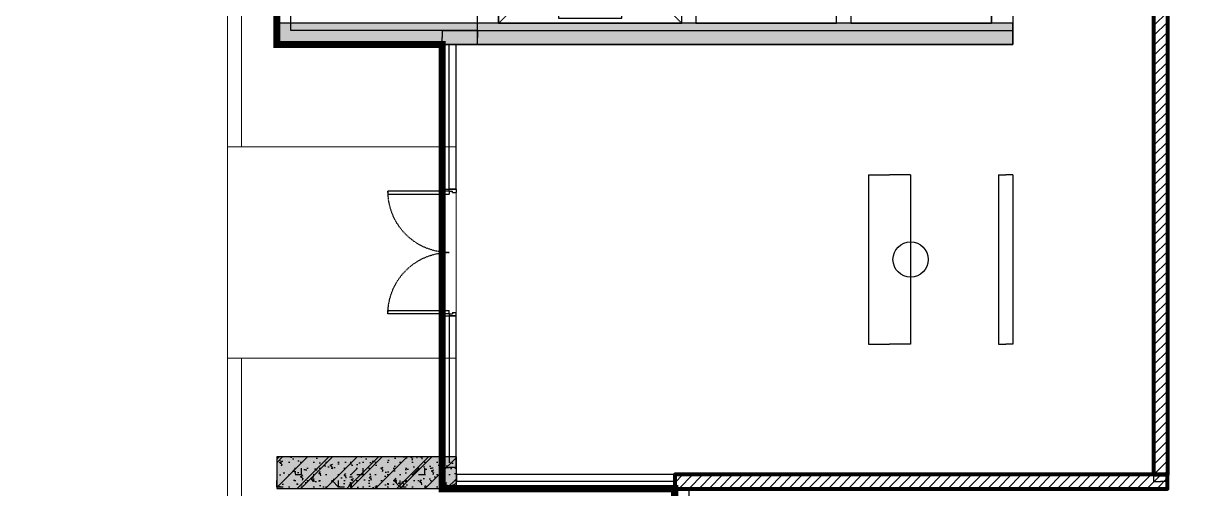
# Model space of a CAD drawing. Header units: millimetres. Extents: x 379264 to 1158416, y -283062 to 356890.
# Drawn here: x 845291.5 to 845622.2, y -5111.1 to -4979 of the extents above; entities that cross this region are included whole.
import ezdxf

# ---------------------------------------------------------------- set-up
doc = ezdxf.new("R2010")
doc.units = ezdxf.units.MM
for name, pattern in [('CENTER', [2, 1.25, -0.25, 0.25, -0.25]), ('keyplan TANG 1$0$mb tang 1 TWB$0$Hidden10.5', [1.5, 1, -0.5]), ('keyplan TANG 1$0$mb tang 1 TWB$0$Lift Car$0$Hidden10.5', [1.5, 1, -0.5])]:
    doc.linetypes.add(name, pattern=pattern)
for name, color, linetype in [('12PM. GRID', 8, 'CENTER'), ('BLOCK A - CHI TIET THANG 1$0$Dim 100', 1, 'Continuous'), ('BLOCK B - CHI TIET THANG 5$0$DnW', 20, 'Continuous'), ('keyplan TANG 1$0$Brick Wall', 250, 'Continuous'), ('keyplan TANG 1$0$mb tang 1 TWB$0$Brick Wall', 250, 'Continuous'), ('keyplan TANG 1$0$mb tang 1 TWB$0$Concrete Line', 250, 'Continuous'), ('keyplan TANG 1$0$mb tang 1 TWB$0$Curtain Line', 250, 'Continuous'), ('keyplan TANG 1$0$mb tang 1 TWB$0$Door', 250, 'Continuous'), ('keyplan TANG 1$0$mb tang 1 TWB$0$Furniture', 250, 'Continuous'), ('keyplan TANG 1$0$mb tang 1 TWB$0$Glass', 250, 'Continuous'), ('keyplan TANG 1$0$mb tang 1 TWB$0$Lift Car', 250, 'Continuous'), ('keyplan TANG 1$0$mb tang 1 TWB$0$Wall Hatch', 250, 'Continuous'), ('keyplan TANG 1$0$MB_Cot tang 1$0$Concrete Hatch', 250, 'Continuous'), ('keyplan TANG 1$0$MB_Cot tang 1$0$Concrete Line', 250, 'Continuous'), ('keyplan TANG 1$0$MB_Cot tang 1$0$Concrete Solid', 250, 'Continuous')]:
    doc.layers.add(name, color=color, linetype=linetype)
for name, color, linetype, lineweight in [('keyplan TANG 1$0$Hatch vat lieu', 250, 'Continuous', 5), ('keyplan TANG 1$0$mb tang 1 TWB$0$Wall Line', 250, 'Continuous', 70), ('keyplan TANG 1$0$Net Thay khac', 250, 'Continuous', 15)]:
    doc.layers.add(name, color=color, linetype=linetype, lineweight=lineweight)
doc.styles.add('[PMDC2013]STYLE', font='arial.ttf', dxfattribs={"width": 0.8})
doc.styles.add('keyplan TANG 1$0$mb tang 1 TWB$0$Arial_C', font='arial.ttf')
doc.dimstyles.new('BLOCK A - CHI TIET THANG 1$0$Dim 50 (A1-A2)', dxfattribs={"dimscale": 50, "dimtxt": 2.5, "dimasz": 0.7, "dimexe": 1, "dimexo": 1, "dimgap": 1, "dimtad": 1, "dimdec": 0, "dimzin": 12, "dimdsep": 46, "dimtxsty": '[PMDC2013]STYLE', "dimblk": 'ARCHTICK', "dimcen": 0, "dimdle": 1, "dimclrd": 2, "dimclre": 2, "dimclrt": 4, "dimadec": 0, "dimazin": 0, "dimtfac": 1, "dimtdec": 0, "dimtix": 1, "dimtmove": 2, "dimatfit": 3, "dimldrblk": 'ARCHTICK', "dimfxl": 1, "dimtolj": 1, "dimtzin": 0, "dimarcsym": 0})
doc.dimstyles.new('keyplan TANG 1$0$mb tang 1 TWB$0$Dim 100 (A1-A2)', dxfattribs={"dimscale": 100, "dimtxt": 2, "dimasz": 0.7, "dimexe": 0, "dimexo": 1, "dimgap": 1, "dimtad": 1, "dimdec": 0, "dimzin": 12, "dimdsep": 46, "dimtxsty": 'keyplan TANG 1$0$mb tang 1 TWB$0$Arial_C', "dimblk": 'keyplan TANG 1$0$mb tang 1 TWB$0$_Dot', "dimcen": 1, "dimclrd": 256, "dimclre": 256, "dimclrt": 3, "dimadec": 0, "dimazin": 0, "dimtfac": 1, "dimtdec": 0, "dimtix": 1, "dimtmove": 2, "dimatfit": 3, "dimldrblk": 'keyplan TANG 1$0$mb tang 1 TWB$0$HTT Arrow 30', "dimfxl": 1, "dimtolj": 1, "dimtzin": 0, "dimarcsym": 0})

# ---------------------------------------------------------------- blocks, each defined once
blk = doc.blocks.new('*U99')
at = {"layer": 'keyplan TANG 1$0$mb tang 1 TWB$0$Wall Hatch'}
h = blk.add_hatch(dxfattribs=at)
h.set_pattern_fill('LINE10', color=256, scale=100, angle=45, style=0, pattern_type=2)
h.set_pattern_definition([(45, (150, 11775), (-70.71067811865474, 70.71067811865476), [])])
h.paths.add_polyline_path([(0, 11825), (0, 0), (200, -1.13686837721616e-13), (200, 11825)])
at = {"layer": 'keyplan TANG 1$0$mb tang 1 TWB$0$Wall Line'}
blk.add_lwpolyline([(0, 11825), (0, 0), (200, -1.13686837721616e-13), (200, 11825)], close=True, dxfattribs=at)
blk = doc.blocks.new('*U1411')
at = {"layer": 'keyplan TANG 1$0$mb tang 1 TWB$0$Wall Hatch'}
h = blk.add_hatch(dxfattribs=at)
h.set_pattern_fill('LINE10', color=256, scale=100, angle=45, style=0, pattern_type=2)
h.set_pattern_definition([(45, (-3625.000000000002, 10725), (-70.71067811865474, 70.71067811865476), [])])
h.paths.add_polyline_path([(7000, -1.554090189870294e-12), (0, 0), (-1.580957587066223e-13, -200.0000000000001), (7000, -200.0000000000016)])
at = {"layer": 'keyplan TANG 1$0$mb tang 1 TWB$0$Wall Line'}
blk.add_lwpolyline([(7000, -1.554090189870294e-12), (0, 0), (-1.580957587066223e-13, -200.0000000000001), (7000, -200.0000000000016)], close=True, dxfattribs=at)
blk = doc.blocks.new('keyplan TANG 1$0$mb tang 1 TWB$0$Door 1800-1')
at = {"color": 0, "linetype": 'ByBlock'}
for p, q in [((29.99999962575384, 100.0000000003201), (29.9999996257684, 970.0000000003201)), ((29.9999996257684, 970.0000000003201), (74.9999996257684, 970.0000000003201)), ((74.9999996257684, 970.0000000003201), (74.99999962575384, 100.0000000003201)), ((1724.999999999985, 970.0000000003201), (1725, 100.0000000003201)), ((1769.999999999985, 970.0000000003201), (1724.999999999985, 970.0000000003201)), ((1770, 100.0000000003201), (1769.999999999985, 970.0000000003201)), ((29.99999962575384, 100.0000000003201), (-3.742461558431387e-07, 100.000000000131)), ((-3.742461558431387e-07, 100.000000000131), (0, 0)), ((0, 0), (50, 4.074536263942719e-10)), ((29.99999962575384, 100.0000000003201), (29.99999979416316, 55.00000000033469)), ((29.99999962575384, 100.0000000003201), (74.99999962575384, 100.0000000003201)), ((49.99999979417771, 55.00000000046566), (29.99999979416316, 55.00000000033469)), ((49.99999979417771, 55.00000000046566), (50, 4.074536263942719e-10)), ((1770, 100.0000000003201), (1725, 100.0000000003201)), ((1749.999999831576, 55.00000000046566), (1769.999999831591, 55.00000000033469)), ((1749.999999831576, 55.00000000046566), (1749.999999625754, 4.074536263942719e-10)), ((1799.999999625754, 0), (1749.999999625754, 4.074536263942719e-10)), ((1770, 100.0000000003201), (1800, 100.000000000131)), ((1770, 100.0000000003201), (1769.999999831591, 55.00000000033469)), ((1800, 100.000000000131), (1799.999999625754, 0))]:
    blk.add_line(p, q, dxfattribs=at)
at = {"color": 0, "linetype": 'keyplan TANG 1$0$mb tang 1 TWB$0$Hidden10.5'}
for centre, start, end in [((29.99999962575384, 100.0000000003201), 0, 90), ((1770, 100.0000000003201), 90, 180)]:
    blk.add_arc(centre, 870.0000001871231, start, end, dxfattribs=at)
blk = doc.blocks.new('*U1408')
at = {"layer": 'keyplan TANG 1$0$mb tang 1 TWB$0$Door'}
blk.add_blockref('keyplan TANG 1$0$mb tang 1 TWB$0$Door 1800-1', (0, 0), dxfattribs=at)
blk = doc.blocks.new('keyplan TANG 1$0$mb tang 1 TWB$0$_Dot')
at = {"color": 0, "linetype": 'ByBlock', "lineweight": -2}
blk.add_line((-0.5, 0), (-1, 0), dxfattribs=at)
at = {"color": 0, "linetype": 'ByBlock', "const_width": 0.5}
blk.add_lwpolyline([(-0.25, 0, 1), (0.25, 0, 1)], format="xyb", close=True, dxfattribs=at)
blk = doc.blocks.new('*D84')
at = {"layer": 'Defpoints', "lineweight": -2, "transparency": 16777216}
for p, q in [((-133897.6599080609, -53383.47322053788), (-133897.6599080609, -53483.47322053788)), ((-131297.6599080609, -53383.47322053788), (-131297.6599080609, -53483.47322053788)), ((-133827.6599080609, -53483.47322053788), (-131367.6599080609, -53483.47322053788))]:
    blk.add_line(p, q, dxfattribs=at)
at = {"layer": 'Defpoints', "color": 0, "transparency": 16777216}
for p in [(-133897.6599080609, -53483.47322053788), (-131297.6599080609, -53483.47322053788), (-131297.6599080609, -53483.47322053788)]:
    blk.add_point(p, dxfattribs=at)
at = {"layer": 'Defpoints', "lineweight": -2, "transparency": 16777216, "xscale": 70, "yscale": 70, "zscale": 70, "rotation": 180}
blk.add_blockref('keyplan TANG 1$0$mb tang 1 TWB$0$_Dot', (-133897.6599080609, -53483.47322053788), dxfattribs=at)
at = {"layer": 'Defpoints', "lineweight": -2, "transparency": 16777216, "xscale": 70, "yscale": 70, "zscale": 70}
blk.add_blockref('keyplan TANG 1$0$mb tang 1 TWB$0$_Dot', (-131297.6599080609, -53483.47322053788), dxfattribs=at)
at = {"layer": 'Defpoints', "color": 3, "transparency": 16777216, "insert": (-132597.6599080609, -53281.35862299355), "char_height": 200, "attachment_point": 5, "style": 'keyplan TANG 1$0$mb tang 1 TWB$0$Arial_C'}
blk.add_mtext('\\A1;2600', dxfattribs=at)
blk = doc.blocks.new('keyplan TANG 1$0$mb tang 1 TWB$0$HTT Arrow 30')
blk.add_hatch(color=256).paths.add_polyline_path([(-2.5, 0.3750000000000002), (-2.5, -0.3749999999999998), (0, 0)])
at = {"color": 0, "linetype": 'ByBlock', "lineweight": -2}
for p, q in [((0, 0), (-2.5, 0.3750000000000002)), ((-2.5, -0.3749999999999998), (-2.5, 0.3750000000000002)), ((0, 0), (-2.5, -0.3749999999999998))]:
    blk.add_line(p, q, dxfattribs=at)
blk = doc.blocks.new('*D85')
at = {"layer": 'Defpoints', "lineweight": -2, "transparency": 16777216}
for p, q in [((-131397.659908061, -53483.47322053791), (-131297.6599080613, -53483.47322053791)), ((-131297.6599080613, -56013.47322053791), (-131297.6599080613, -53553.47322053791)), ((-131397.659908061, -56083.47322053791), (-131297.6599080613, -56083.47322053791))]:
    blk.add_line(p, q, dxfattribs=at)
at = {"layer": 'Defpoints', "color": 0, "transparency": 16777216}
for p in [(-131297.659908061, -53483.47322053791), (-131297.6599080613, -53483.47322053791), (-131297.659908061, -56083.47322053791)]:
    blk.add_point(p, dxfattribs=at)
at = {"layer": 'Defpoints', "lineweight": -2, "transparency": 16777216, "xscale": 70, "yscale": 70, "zscale": 70}
for p, rotation in [((-131297.6599080613, -53483.47322053791), 90), ((-131297.6599080613, -56083.47322053791), 270)]:
    blk.add_blockref('keyplan TANG 1$0$mb tang 1 TWB$0$_Dot', p, dxfattribs=dict(at, rotation=rotation))
at = {"layer": 'Defpoints', "color": 3, "transparency": 16777216, "insert": (-131499.7745056056, -54783.47322053786), "char_height": 200, "attachment_point": 5, "rotation": 90, "style": 'keyplan TANG 1$0$mb tang 1 TWB$0$Arial_C'}
blk.add_mtext('\\A1;2600', dxfattribs=at)
blk = doc.blocks.new('*U1388')
at = {"layer": 'keyplan TANG 1$0$MB_Cot tang 1$0$Concrete Hatch'}
h = blk.add_hatch(dxfattribs=at)
h.set_pattern_fill('CONCRETE', color=256, scale=50, style=0, pattern_type=2)
h.set_pattern_definition([(45, (2000, -199.9999999999998), (-176.7766952966369, 176.7766952966369), []), (45, (2000, -149.9999999999998), (-353.5533905932737, 353.5533905932738), []), (49.99999999999999, (2000, -199.9999999999998), (358.6300913003767, -31.37606749129755), [37.5, -412.5]), (355, (2000, -199.9999999999998), (-69.3756668065, 376.0960668500059), [30, -330]), (100.4514, (2029.88584, -202.6146699999998), (289.2546908570108, 344.7197710304768), [31.870095, -350.571056]), (46.18420000000001, (2000, -99.99999999999983), (533.6205243128222, -82.75950716450905), [56.25, -618.75]), (96.6356, (2044.4683725, -106.8966534999998), (467.3313527743517, 487.0589354502209), [47.805144, -525.8565]), (351.1842, (2000, -99.99999999999983), (467.3309725668136, 487.0593004626623), [45, -495]), (21, (2050, -124.9999999999998), (298.4535260592309, -201.3094453326694), [37.5, -412.5]), (326.0000000000001, (2050, -124.9999999999998), (121.6576659607909, 362.5750225234265), [30, -330]), (71.4514, (2074.8711165, -141.7758029999998), (420.111314290745, 161.2652483549762), [31.870095, -350.571056]), (37.50000000000001, (2000, -199.9999999999998), (6.079927658645334, 166.4469269156558), [0, -326, 0, -335, 0, -331.25]), (7.499999999999999, (2000, -199.9999999999998), (131.5347687210743, 197.2058559411801), [0, -191, 0, -318.5, 0, -126.25]), (327.5, (1888.5, -199.9999999999998), (266.9112180862045, -11.2774358671899), [0, -125, 0, -390, 0, -517.5]), (317.5, (1838.5, -199.9999999999998), (291.5930846711931, 50.05249116615882), [0, -162.5, 0, -259, 0, -367.5]), (0, (2175, -24.99999999999983), (0, 875), [87.5, -787.5]), (0, (2437.5, 150.0000000000002), (0, 875), [87.5, -787.5]), (0, (2262.5, 500.0000000000002), (0, 875), [87.5, -350, 87.5, -350]), (90, (2175, -24.99999999999983), (-875, 5.35782974626967e-14), [87.5, -787.5]), (90, (2262.5, 500.0000000000002), (-875, 5.35782974626967e-14), [87.5, -787.5]), (90, (2525, 150.0000000000002), (-875, 5.35782974626967e-14), [87.5, -787.5]), (90, (2700, 412.5000000000002), (-875, 5.35782974626967e-14), [87.5, -787.5]), (135, (2262.5, -24.99999999999983), (-875.016357447105, 8.881784197001252e-14), [123.76, -1113.7]), (135, (2350, 500.0000000000002), (-875.016357447105, 8.881784197001252e-14), [123.76, -1113.7]), (45, (2437.5, 150.0000000000002), (8.881784197001252e-14, 875.016357447105), [123.76, -247.485, 123.76, -742.455]), (0, (1825, -199.9999999999998), (87.5, 87.5), [-175, 0])])
h.paths.add_polyline_path([(-250, 150), (-250, -299.9999999999998), (2300, -299.9999999999999), (2300, 150)])
at = {"layer": 'keyplan TANG 1$0$MB_Cot tang 1$0$Concrete Solid'}
blk.add_hatch(color=256, dxfattribs=at).paths.add_polyline_path([(-250, 150), (-250, -299.9999999999998), (2300, -299.9999999999999), (2300, 150)])
at = {"layer": 'keyplan TANG 1$0$MB_Cot tang 1$0$Concrete Line'}
blk.add_lwpolyline([(-250, 150), (-250, -299.9999999999998), (2300, -299.9999999999999), (2300, 150)], close=True, dxfattribs=at)
blk = doc.blocks.new('*U1401')
at = {"layer": 'keyplan TANG 1$0$MB_Cot tang 1$0$Concrete Hatch'}
h = blk.add_hatch(dxfattribs=at)
h.set_pattern_fill('CONCRETE', color=256, scale=50, style=0, pattern_type=2)
h.set_pattern_definition([(45, (-6900, -49.99999999999986), (-176.7766952966369, 176.7766952966369), []), (45, (-6900, 1.4210854715202e-13), (-353.5533905932737, 353.5533905932738), []), (49.99999999999999, (-6900, -49.99999999999986), (358.6300913003767, -31.37606749129755), [37.5, -412.5]), (355, (-6900, -49.99999999999986), (-69.3756668065, 376.0960668500059), [30, -330]), (100.4514, (-6870.11416, -52.61466999999985), (289.2546908570108, 344.7197710304768), [31.870095, -350.571056]), (46.18420000000001, (-6900, 50.00000000000014), (533.6205243128222, -82.75950716450905), [56.25, -618.75]), (96.6356, (-6855.5316275, 43.10334650000013), (467.3313527743517, 487.0589354502209), [47.805144, -525.8565]), (351.1842, (-6900, 50.00000000000014), (467.3309725668136, 487.0593004626623), [45, -495]), (21, (-6850, 25.00000000000014), (298.4535260592309, -201.3094453326694), [37.5, -412.5]), (326.0000000000001, (-6850, 25.00000000000014), (121.6576659607909, 362.5750225234265), [30, -330]), (71.4514, (-6825.1288835, 8.224197000000146), (420.111314290745, 161.2652483549762), [31.870095, -350.571056]), (37.50000000000001, (-6900, -49.99999999999986), (6.079927658645334, 166.4469269156558), [0, -326, 0, -335, 0, -331.25]), (7.499999999999999, (-6900, -49.99999999999986), (131.5347687210743, 197.2058559411801), [0, -191, 0, -318.5, 0, -126.25]), (327.5, (-7011.5, -49.99999999999986), (266.9112180862045, -11.2774358671899), [0, -125, 0, -390, 0, -517.5]), (317.5, (-7061.5, -49.99999999999986), (291.5930846711931, 50.05249116615882), [0, -162.5, 0, -259, 0, -367.5]), (0, (-6725, 125.0000000000001), (0, 875), [87.5, -787.5]), (0, (-6462.5, 300.0000000000001), (0, 875), [87.5, -787.5]), (0, (-6637.5, 650.0000000000001), (0, 875), [87.5, -350, 87.5, -350]), (90, (-6725, 125.0000000000001), (-875, 5.35782974626967e-14), [87.5, -787.5]), (90, (-6637.5, 650.0000000000001), (-875, 5.35782974626967e-14), [87.5, -787.5]), (90, (-6375, 300.0000000000001), (-875, 5.35782974626967e-14), [87.5, -787.5]), (90, (-6200, 562.5000000000001), (-875, 5.35782974626967e-14), [87.5, -787.5]), (135, (-6637.5, 125.0000000000001), (-875.016357447105, 8.881784197001252e-14), [123.76, -1113.7]), (135, (-6550, 650.0000000000001), (-875.016357447105, 8.881784197001252e-14), [123.76, -1113.7]), (45, (-6462.5, 300.0000000000001), (8.881784197001252e-14, 875.016357447105), [123.76, -247.485, 123.76, -742.455]), (0, (-7075, -49.99999999999986), (87.5, 87.5), [-175, 0])])
h.paths.add_polyline_path([(-8650, 150), (-8650, -149.9999999999999), (1800, -150), (1800, 150)])
at = {"layer": 'keyplan TANG 1$0$MB_Cot tang 1$0$Concrete Solid'}
blk.add_hatch(color=256, dxfattribs=at).paths.add_polyline_path([(-8650, 150), (-8650, -149.9999999999999), (1800, -150), (1800, 150)])
at = {"layer": 'keyplan TANG 1$0$MB_Cot tang 1$0$Concrete Line'}
blk.add_lwpolyline([(-8650, 150), (-8650, -149.9999999999999), (1800, -150), (1800, 150)], close=True, dxfattribs=at)
blk = doc.blocks.new('_ArchTick')
at = {"color": 0, "linetype": 'ByBlock', "const_width": 0.15}
blk.add_lwpolyline([(-0.5, -0.5), (0.5, 0.5)], dxfattribs=at)
blk = doc.blocks.new('keyplan TANG 1$0$mb tang 1 TWB$0$A$Cc16aa9dd')
at = {"linetype": 'keyplan TANG 1$0$mb tang 1 TWB$0$Lift Car$0$Hidden10.5'}
for p, q in [((1300, 1300), (-1300, -1300)), ((1300, -1300), (-1300, 1300))]:
    blk.add_line(p, q, dxfattribs=at)
at = {"color": 0}
for p, q in [((1075, 1000), (-1075, 1000.000000000029)), ((-1075, -999.9999999999709), (-1075, 1000)), ((-500, 1150.000000000015), (500, 1150.000000000015)), ((1075, -1000), (1075, 1000)), ((-1050, 975), (1050, 975)), ((-1050, 975), (-1050, -974.9999999999709)), ((1050, 975), (1050, -975)), ((-1050, -974.9999999999709), (-950, -974.9999999999709)), ((-950, -974.9999999999709), (-950, -1075)), ((1050, -975), (950, -975)), ((950, -975), (950, -1075)), ((1225.000000000029, -1075), (-1225, -1075)), ((-1225, -1175), (-1225, -1075)), ((-1175, -1029.999999999971), (-1175, -1075)), ((-975, -999.9999999999709), (-1075, -999.9999999999709)), ((-975, -999.9999999999709), (-975, -1029.999999999971)), ((975, -1000), (1075, -1000)), ((975, -1000), (975, -1029.999999999971)), ((1175.000000000029, -1029.999999999971), (1175.000000000029, -1075)), ((1225.000000000029, -1175), (1225.000000000029, -1075)), ((-1225.000000000029, -1175), (1225.000000000029, -1175)), ((-1225.000000000029, -1200), (1225.000000000029, -1200)), ((-1225, -1200), (-1225, -1250)), ((1225.000000000029, -1250), (-1225, -1250)), ((-400, -1250), (-400, -1300)), ((400, -1300), (-400, -1300)), ((400, -1250), (400, -1300)), ((1225.000000000029, -1200), (1225.000000000029, -1250))]:
    blk.add_line(p, q, dxfattribs=at)
at = {"color": 0, "ltscale": 1.5}
for p, q in [((-1175, -1029.999999999971), (-975, -1029.999999999971)), ((1175.000000000029, -1029.999999999971), (975, -1029.999999999971))]:
    blk.add_line(p, q, dxfattribs=at)
at = {"linetype": 'keyplan TANG 1$0$mb tang 1 TWB$0$Lift Car$0$Hidden10.5'}
blk.add_lwpolyline([(-1300, 1300), (1300, 1300), (1300, -1300), (-1300, -1300)], close=True, dxfattribs=at)
at = {"color": 0}
blk.add_lwpolyline([(450, 1225.000000000015), (450, 1075.000000000015), (-450, 1075.000000000015), (-450, 1225.000000000015)], close=True, dxfattribs=at)
for points in [[(-400, -1300), (-500, -1500), (-550, -1500)], [(400, -1300), (500, -1500), (550, -1500)]]:
    blk.add_lwpolyline(points, dxfattribs=at)
at = {"layer": 'Defpoints'}
dim = blk.add_linear_dim(base=(1300, 1300), p1=(-1300, 1300), p2=(1300, 1300), dimstyle='keyplan TANG 1$0$mb tang 1 TWB$0$Dim 100 (A1-A2)', dxfattribs=at)
dim.commit()
dim.dimension.update_dxf_attribs({"geometry": '*D84', "text_midpoint": (0, 1502.114597544336), "insert": (132597.6599080609, 54783.47322053788)})
dim = blk.add_linear_dim(base=(1299.999999999651, 1299.999999999971), p1=(1299.999999999942, -1300), p2=(1299.999999999942, 1300), angle=270, dimstyle='keyplan TANG 1$0$mb tang 1 TWB$0$Dim 100 (A1-A2)', dxfattribs=at)
dim.commit()
dim.dimension.update_dxf_attribs({"geometry": '*D85', "text_midpoint": (1097.885402455344, 2.182787284255028e-11), "insert": (132597.6599080609, 54783.47322053788)})
blk = doc.blocks.new('keyplan TANG 1$0$mb tang 1 TWB$0$A$C2C4C50CE')
at = {"layer": 'keyplan TANG 1$0$mb tang 1 TWB$0$Brick Wall'}
for p, q in [((-19849.87999999989, -18075.00000289807), (-22699.87999999971, -18075.00000289807)), ((-22699.87999999971, -18075.00000289807), (-22699.87999999971, -23475.00000289823)), ((-19849.87999999989, -18075.00000289807), (-19849.87999999989, -18175.00000289807)), ((-19849.87999999989, -18275.00000289807), (-19849.87999999989, -18175.00000289807)), ((-19849.87999999989, -18275.00000289807), (-22499.87999999971, -18275.00000289807)), ((-22499.87999999971, -18275.00000289807), (-22499.87999999971, -23475.00000289823)), ((-22699.87999999971, -23475.00000289823), (-22599.87999999971, -23475.00000289823)), ((-22499.87999999971, -23475.00000289823), (-22599.87999999971, -23475.00000289823))]:
    blk.add_line(p, q, dxfattribs=at)
at = {"layer": 'keyplan TANG 1$0$mb tang 1 TWB$0$Concrete Line'}
for p, q in [((-16949.879999999885, -18075.00000289819), (-19849.87999999989, -18075.000002898123)), ((-19849.87999999989, -18075.000002898123), (-19849.87999999989, -21175.00000289812)), ((-12249.87999999989, -18075.00000289813), (-16949.87999999989, -18075.00000289813)), ((-16949.87999999989, -18075.00000289813), (-16949.879999999885, -18075.00000289819)), ((-12249.87999999989, -21175.00000289812), (-12249.87999999989, -18075.00000289813)), ((-16949.87999999989, -18375.00000289819), (-19549.87999999989, -18375.00000289813)), ((-19549.87999999989, -18375.00000289813), (-19549.87999999989, -21175.00000289812)), ((-12549.87999999989, -18375.00000289813), (-16949.87999999989, -18375.00000289813)), ((-16949.87999999989, -18375.00000289813), (-16949.87999999989, -18375.00000289819)), ((-12549.87999999989, -21175.00000289812), (-12549.87999999989, -18375.00000289813)), ((-19849.87999999989, -21175.00000289812), (-19699.87999999989, -21175.00000289812)), ((-19549.87999999989, -21175.00000289812), (-19699.87999999989, -21175.00000289812)), ((-12549.87999999989, -21175.00000289812), (-12399.87999999989, -21175.00000289812)), ((-12249.87999999989, -21175.00000289812), (-12399.87999999989, -21175.00000289812))]:
    blk.add_line(p, q, dxfattribs=at)
at = {"layer": 'keyplan TANG 1$0$mb tang 1 TWB$0$Lift Car'}
for points in [[(-16949.87999999989, -20975.00000289812), (-19549.87999999989, -20975.00000289812), (-19549.87999999989, -18375.00000289813), (-16949.87999999989, -18375.00000289813)], [(-14749.87999999989, -20975.00000289812), (-16749.87999999989, -20975.00000289812), (-16749.87999999989, -18375.00000289813), (-14749.87999999989, -18375.00000289813)], [(-14749.87999999989, -20975.00000289812), (-16749.87999999989, -20975.00000289812), (-16749.87999999989, -18375.00000289813), (-14749.87999999989, -18375.00000289813)], [(-12549.87999999989, -20975.00000289812), (-14549.87999999989, -20975.00000289812), (-14549.87999999989, -18375.00000289813), (-12549.87999999989, -18375.00000289813)], [(-12549.87999999989, -20975.00000289812), (-14549.87999999989, -20975.00000289812), (-14549.87999999989, -18375.00000289813), (-12549.87999999989, -18375.00000289813)]]:
    blk.add_lwpolyline(points, close=True, dxfattribs=at)
blk.add_blockref('keyplan TANG 1$0$mb tang 1 TWB$0$A$Cc16aa9dd', (-18249.87999999989, -19675.00000289813), dxfattribs=at)
blk = doc.blocks.new('keyplan TANG 1$0$mb tang 1 TWB$0$A$C67f029bb')
at = {"xscale": -1, "rotation": 180}
blk.add_blockref('keyplan TANG 1$0$mb tang 1 TWB$0$A$C2C4C50CE', (-42386.04693365446, -82383.47322800069), dxfattribs=at)
blk = doc.blocks.new('keyplan TANG 1')
at = {"color": 7, "const_width": 100}
blk.add_lwpolyline([(82500.00071040692, 103725.2593077353), (82500.00071040692, 122524.7406868417), (79198.45461165802, 122524.7406868417), (79198.45461165802, 128825.0000012901), (76850.00000000146, 128825.0000012901), (76850.00000000102, 136500.0000023285), (77898.45461165837, 136500.0000023284), (77898.45461165837, 145899.9999999999)], dxfattribs=at)
at = {"layer": 'keyplan TANG 1$0$Brick Wall'}
for p, q in [((79198.454611658, 129024.9999990901), (79198.45461165813, 128924.9999990901)), ((79198.454611658, 129024.9999990901), (87300.00000000058, 129024.9999991009)), ((87300.00000000058, 129024.9999991009), (87300.00000000071, 128924.9999991009)), ((79198.45461165826, 128824.9999990901), (79198.45461165813, 128924.9999990901)), ((79198.45461165826, 128824.9999990901), (87300.00000000084, 128824.9999991009)), ((87300.00000000084, 128824.9999991009), (87300.00000000071, 128924.9999991009))]:
    blk.add_line(p, q, dxfattribs=at)
at = {"layer": 'keyplan TANG 1$0$Hatch vat lieu'}
for points in [[(76849.99999999744, 136299.9999970782), (76350.00000000105, 136299.9999970782), (76350.00000000105, 127374.8705699102)], [(76350.00000000105, 124374.8705699104), (76350.00000000105, 119225.259541394)]]:
    blk.add_lwpolyline(points, dxfattribs=at)
at = {"layer": 'keyplan TANG 1$0$mb tang 1 TWB$0$Brick Wall'}
for p, q in [((79198.454611658, 129024.9999990901), (79198.45461165813, 128924.9999990901)), ((79198.454611658, 129024.9999990901), (87300.00000000058, 129024.9999991009)), ((87300.00000000058, 129024.9999991009), (87300.00000000071, 128924.9999991009)), ((79198.45461165826, 128824.9999990901), (79198.45461165813, 128924.9999990901)), ((79198.45461165826, 128824.9999990901), (87300.00000000084, 128824.9999991009)), ((87300.00000000084, 128824.9999991009), (87300.00000000071, 128924.9999991009)), ((87100.0028847213, 126974.8703429699), (87200.0028847213, 126974.8703429699)), ((87100.0028847213, 126974.8703429699), (87100.0028847213, 124574.8703429699)), ((87300.0028847213, 126974.8703429699), (87200.0028847213, 126974.8703429699)), ((87300.0028847213, 126974.8703429699), (87300.0028847213, 124574.8703429699)), ((87100.0028847213, 124574.8703429699), (87200.0028847213, 124574.8703429699)), ((87300.0028847213, 124574.8703429699), (87200.0028847213, 124574.8703429699))]:
    blk.add_line(p, q, dxfattribs=at)
at = {"layer": 'keyplan TANG 1$0$mb tang 1 TWB$0$Curtain Line'}
for p, q in [((87299.9999999972, 134549.9999970781), (87299.9999999972, 134449.9999970781)), ((87299.9999999972, 134549.9999970781), (89499.84487904003, 134549.9999970781)), ((87299.9999999972, 134349.9999970781), (87299.9999999972, 134449.9999970781)), ((89499.84487904003, 134549.9999970781), (89499.84487903991, 122624.7406815913)), ((87299.9999999972, 134349.9999970781), (89299.84487904003, 134349.9999970781)), ((89299.84487904003, 134349.9999970781), (89299.84487903991, 122624.7406815913)), ((79198.45461165794, 126774.8704567028), (79198.454611658, 128824.9999990901)), ((79198.454611658, 128824.9999990901), (79298.454611658, 128824.9999990901)), ((79398.454611658, 128824.9999990901), (79298.454611658, 128824.9999990901)), ((79398.45461165794, 126774.8704567028), (79398.454611658, 128824.9999990901)), ((79198.45461165794, 126774.8704567028), (79298.45461165794, 126774.8704567028)), ((79398.45461165794, 126774.8704567028), (79298.45461165794, 126774.8704567028)), ((79198.454611658, 122824.7409127491), (79198.45461165818, 124974.8704555803)), ((79198.45461165818, 124974.8704555803), (79298.45461165818, 124974.8704555803)), ((79398.45461165818, 124974.8704555803), (79298.45461165818, 124974.8704555803)), ((79398.454611658, 122824.7409127491), (79398.45461165818, 124974.8704555803)), ((79198.454611658, 122824.7409127491), (79298.454611658, 122824.7409127491)), ((79398.454611658, 122824.7409127491), (79298.454611658, 122824.7409127491)), ((89501.54538834258, 122724.7406868417), (79400.15512095776, 122724.7406868417)), ((79400.15512095776, 122724.7406868417), (79400.15512095776, 122624.7406868417)), ((89501.54538834258, 122724.7406868417), (89501.54538834258, 122624.7406868417)), ((79400.15512095776, 122524.7406868417), (79400.15512095776, 122624.7406868417)), ((89299.84487903991, 122624.7406815913), (89399.84487903991, 122624.7406815913)), ((89499.84487903991, 122624.7406815913), (89399.84487903991, 122624.7406815913)), ((89501.54538834258, 122524.7406868417), (89501.54538834258, 122624.7406868417)), ((89501.54538834258, 122524.7406868417), (79400.15512095776, 122524.7406868417)), ((82500.00000000058, 122524.74067936353), (82600.00000000058, 122524.74068310262)), ((82500.00000000058, 122524.74067936353), (82500.00020470563, 117050.00020396363)), ((82700.00000000058, 122524.7406868417), (82600.00000000058, 122524.74068310262)), ((82700.00000000058, 122524.7406868417), (82700.00020470563, 117050.0002114418)), ((82500.00020470563, 117050.00020396363), (82600.00020470563, 117050.00020770272)), ((82700.00020470563, 117050.0002114418), (82600.00020470563, 117050.00020770272))]:
    blk.add_line(p, q, dxfattribs=at)
at = {"layer": 'keyplan TANG 1$0$mb tang 1 TWB$0$Furniture'}
for p, q in [((85250.0028847213, 126974.8703429699), (85550.0028847213, 126974.8703429699)), ((85250.0028847213, 126974.8703429699), (85250.0028847213, 124574.8703429699)), ((85850.0028847213, 126974.8703429699), (85550.0028847213, 126974.8703429699)), ((85850.0028847213, 126974.8703429699), (85850.0028847213, 124574.8703429699)), ((85250.0028847213, 124574.8703429699), (85550.0028847213, 124574.8703429699)), ((85850.0028847213, 124574.8703429699), (85550.0028847213, 124574.8703429699))]:
    blk.add_line(p, q, dxfattribs=at)
blk.add_circle((85850.0028847213, 125774.8703429699), 250, dxfattribs=at)
at = {"layer": 'keyplan TANG 1$0$mb tang 1 TWB$0$Glass'}
for p, q in [((79298.45461165794, 126774.8704567028), (79298.454611658, 128824.9999990901)), ((79298.45461165818, 124974.8704555803), (79298.45461165818, 122900)), ((82500.00000000058, 122624.7406868417), (79400.00000000055, 122624.7406868417))]:
    blk.add_line(p, q, dxfattribs=at)
at = {"layer": 'keyplan TANG 1$0$Net Thay khac'}
blk.add_lwpolyline([(76849.99999999744, 136499.9999970782), (76150.00000000105, 136499.9999970782), (76150.00000000099, 74804.87005053653, 0.2818337768156034), (77786.09354582714, 72132.8372692513), (81322.01928782777, 70327.96721871459, 0.1185413434814177), (82685.92574200156, 69999.99999999988), (99552.09518931291, 69999.99999999994)], format="xyb", dxfattribs=at)
at = {"layer": 'keyplan TANG 1$0$Net Thay khac', "linetype": 'Continuous'}
blk.add_lwpolyline([(76150.00000000105, 124374.8705699104), (79398.454611658, 124374.8705699102), (79398.45461165812, 127374.8705699102), (76150.00000000105, 127374.8705699102)], dxfattribs=at)
blk.add_blockref('keyplan TANG 1$0$mb tang 1 TWB$0$A$C67f029bb', (141935.9269336516, 193133.4732241927))
at = {"layer": 'keyplan TANG 1$0$mb tang 1 TWB$0$Brick Wall'}
for name, p in [('*U99', (89301.54538834246, 122724.7406868417)), ('*U1411', (82500.00000000058, 122724.7406868417))]:
    blk.add_blockref(name, p, dxfattribs=at)
at = {"layer": 'keyplan TANG 1$0$mb tang 1 TWB$0$Door', "xscale": -1, "rotation": 90}
blk.add_blockref('*U1408', (79398.35887367651, 126774.870455206), dxfattribs=at)
at = {"layer": 'keyplan TANG 1$0$MB_Cot tang 1$0$Concrete Line', "rotation": 180}
blk.add_blockref('*U1401', (78650.00000000146, 128975.0000012901), dxfattribs=at)
at = {"layer": 'keyplan TANG 1$0$MB_Cot tang 1$0$Concrete Line'}
blk.add_blockref('*U1388', (77100.00000000058, 122824.9999999991), dxfattribs=at)
blk = doc.blocks.new('A$C0FD3766E')
at = {"layer": 'BLOCK B - CHI TIET THANG 5$0$DnW', "xscale": 0.02, "yscale": 0.02, "zscale": 0.02}
blk.add_blockref('keyplan TANG 1', (100.9648001539754, 575.526541092011), dxfattribs=at)
at = {"layer": 'BLOCK A - CHI TIET THANG 1$0$Dim 100'}
blk.add_leader([(1634.868650225108, 3270.742688806349), (1110.97563710378, 2833.436605106166), (-1050.94534198381, 2833.436605106166)], dimstyle='BLOCK A - CHI TIET THANG 1$0$Dim 50 (A1-A2)', override={"dimasz": 1, "dimtad": 0}, dxfattribs=at)

msp = doc.modelspace()

# ---------------------------------------------------------------- block references
at = {"layer": '12PM. GRID'}
msp.add_blockref('A$C0FD3766E', (843725.5309516301, -8137.07492992231), dxfattribs=at)

doc.saveas('drawing.dxf')
